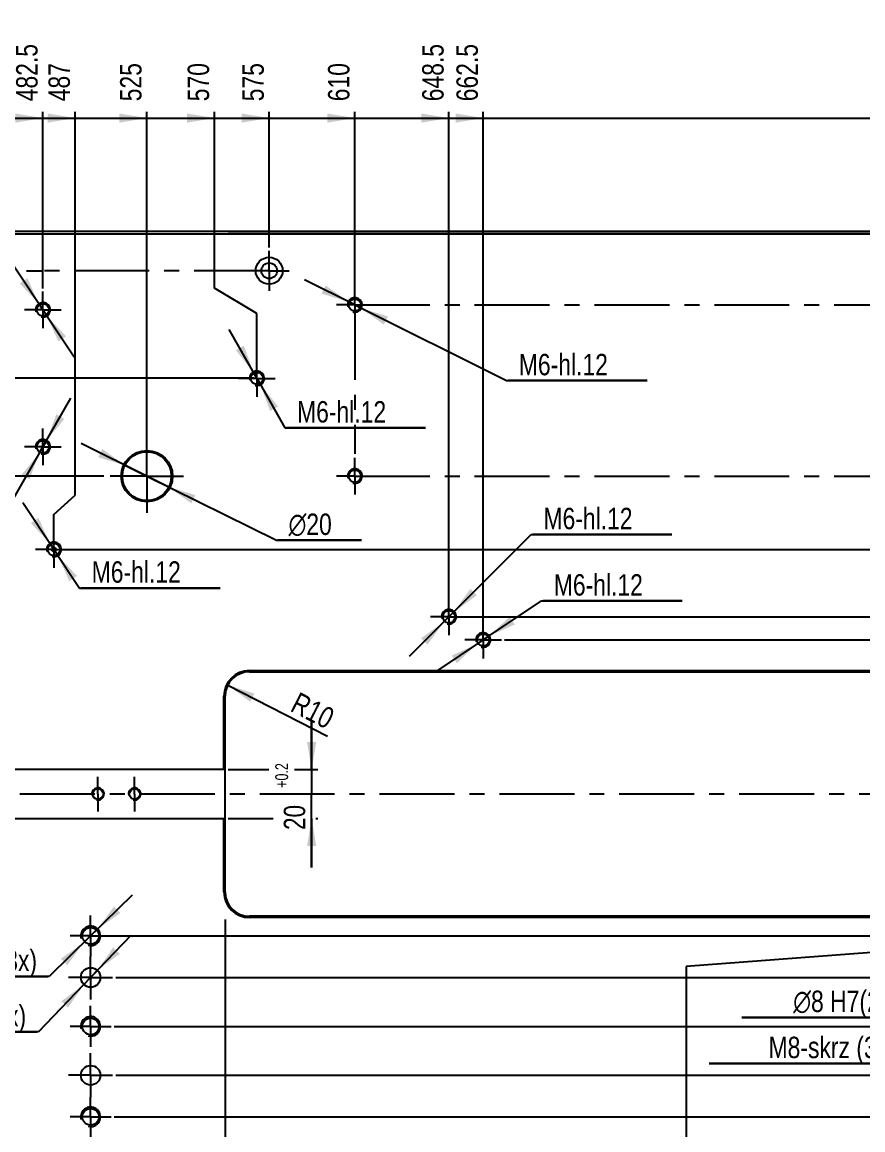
# Model space of a CAD drawing. Header units: millimetres. Extents: x 0 to 1931, y -333 to 836.
# Drawn here: x 256.9 to 394.3, y 147.4 to 328.6 of the extents above; entities that cross this region are included whole.
import ezdxf
from ezdxf.enums import TextEntityAlignment as Align

# ---------------------------------------------------------------- set-up
doc = ezdxf.new("R2010")
doc.units = ezdxf.units.MM
doc.header["$LTSCALE"] = 32.67
doc.linetypes.add('CENTER', pattern=[0.6, 0.375, -0.075, 0.075, -0.075])
doc.layers.get('0').update_dxf_attribs({"linetype": 'CONTINUOUS'})
doc.layers.add('DEFAULT_1', color=7, linetype='CENTER')
doc.styles.get("Standard").update_dxf_attribs({"font": 'txt', "width": 0.8})
doc.styles.add('TEXTSTYLE_1', font='gdt', dxfattribs={"width": 0.8})
doc.dimstyles.new('DIMSTYLE_11', dxfattribs={"dimtxt": 3.5, "dimasz": 4.5, "dimexe": 1, "dimexo": 0.5, "dimtad": 1, "dimlfac": 2.5, "dimdsep": 46, "dimtxsty": 'STANDARD', "dimblk": '_FILLED', "dimblk1": '_FILLED', "dimblk2": '_FILLED', "dimcen": 0.09, "dimazin": 2, "dimtp": 0.1, "dimtm": 0.1, "dimtfac": 1, "dimtmove": 0, "dimatfit": 2, "dimldrblk": '_FILLED', "dimfxl": 1, "dimtolj": 1, "dimarcsym": 0})
doc.dimstyles.new('DIMSTYLE_12', dxfattribs={"dimtxt": 3.5, "dimasz": 4.5, "dimexe": 1, "dimexo": 0.5, "dimtad": 1, "dimlfac": 2.5, "dimdsep": 46, "dimtxsty": 'STANDARD', "dimblk": '_FILLED', "dimblk1": '_FILLED', "dimblk2": '_FILLED', "dimcen": 0.09, "dimazin": 2, "dimtp": 0.2, "dimtm": 0.2, "dimtfac": 1, "dimtofl": 0, "dimtmove": 0, "dimatfit": 3, "dimldrblk": '_FILLED', "dimfxl": 1, "dimtolj": 1, "dimarcsym": 0})
doc.dimstyles.new('DIMSTYLE_13', dxfattribs={"dimtxt": 3.5, "dimasz": 4.5, "dimexe": 1, "dimexo": 0.5, "dimtad": 1, "dimlfac": 2.5, "dimdsep": 46, "dimtxsty": 'STANDARD', "dimblk": '_FILLED', "dimblk1": '_FILLED', "dimblk2": '_FILLED', "dimcen": 0.09, "dimazin": 2, "dimtp": 0.015, "dimtfac": 1, "dimtmove": 0, "dimatfit": 2, "dimldrblk": '_FILLED', "dimfxl": 1, "dimtolj": 1, "dimarcsym": 0})
doc.dimstyles.new('DIMSTYLE_14', dxfattribs={"dimtxt": 3.5, "dimasz": 4.5, "dimexe": 1, "dimexo": 0.5, "dimgap": 0.875, "dimtad": 0, "dimtih": 1, "dimtoh": 1, "dimlfac": 2.5, "dimdsep": 46, "dimtxsty": 'STANDARD', "dimblk": '_FILLED', "dimblk1": '_FILLED', "dimblk2": '_FILLED', "dimcen": 0.09, "dimazin": 2, "dimtp": 0.2, "dimtm": 0.2, "dimtfac": 1, "dimtofl": 0, "dimtmove": 0, "dimatfit": 3, "dimldrblk": '_FILLED', "dimfxl": 1, "dimtolj": 1, "dimarcsym": 0})
doc.dimstyles.new('DIMSTYLE_15', dxfattribs={"dimtxt": 3.5, "dimasz": 4.5, "dimexe": 1, "dimexo": 0.5, "dimgap": 0.875, "dimtad": 0, "dimtih": 1, "dimtoh": 1, "dimlfac": 2.5, "dimdsep": 46, "dimtxsty": 'STANDARD', "dimblk": '_FILLED', "dimblk1": '_FILLED', "dimblk2": '_FILLED', "dimcen": 0.09, "dimazin": 2, "dimtp": 0.1, "dimtm": 0.1, "dimtfac": 1, "dimtofl": 0, "dimtmove": 0, "dimatfit": 3, "dimldrblk": '_FILLED', "dimfxl": 1, "dimtolj": 1, "dimarcsym": 0})
doc.dimstyles.new('DIMSTYLE_4', dxfattribs={"dimtxt": 3.5, "dimasz": 4.5, "dimexe": 1, "dimexo": 0.5, "dimgap": 0.875, "dimtad": 0, "dimtih": 1, "dimtoh": 1, "dimlfac": 2.5, "dimdsep": 46, "dimtxsty": 'STANDARD', "dimblk": '_FILLED', "dimblk1": '_FILLED', "dimblk2": '_FILLED', "dimcen": 0.09, "dimazin": 2, "dimtp": 0.5, "dimtm": 0.5, "dimtfac": 1, "dimtofl": 0, "dimtmove": 0, "dimatfit": 3, "dimldrblk": '_FILLED', "dimfxl": 1, "dimtolj": 1, "dimarcsym": 0})
doc.dimstyles.new('DIMSTYLE_5', dxfattribs={"dimtxt": 3.5, "dimasz": 4.5, "dimexe": 1, "dimexo": 0.5, "dimgap": 0.875, "dimtad": 0, "dimtih": 1, "dimtoh": 1, "dimlfac": 2.5, "dimdsep": 46, "dimtxsty": 'STANDARD', "dimblk": '_FILLED', "dimblk1": '_FILLED', "dimblk2": '_FILLED', "dimcen": 0.09, "dimazin": 2, "dimtp": 0.8, "dimtm": 0.8, "dimtfac": 1, "dimtofl": 0, "dimtmove": 0, "dimatfit": 3, "dimldrblk": '_FILLED', "dimfxl": 1, "dimtolj": 1, "dimarcsym": 0})
doc.dimstyles.new('DIMSTYLE_6', dxfattribs={"dimtxt": 3.5, "dimasz": 4.5, "dimexe": 1, "dimexo": 0.5, "dimtad": 1, "dimlfac": 2.5, "dimdsep": 46, "dimtxsty": 'STANDARD', "dimblk": '_FILLED', "dimblk1": '_FILLED', "dimblk2": '_FILLED', "dimcen": 0.09, "dimazin": 2, "dimtp": 0.2, "dimtm": 0.2, "dimtfac": 1, "dimtmove": 0, "dimatfit": 2, "dimldrblk": '_FILLED', "dimfxl": 1, "dimtolj": 1, "dimarcsym": 0})
doc.dimstyles.new('DIMSTYLE_7', dxfattribs={"dimtxt": 3.5, "dimasz": 4.5, "dimexe": 1, "dimexo": 0.5, "dimgap": 0.875, "dimtad": 0, "dimtih": 1, "dimtoh": 1, "dimlfac": 2.5, "dimdsep": 46, "dimtxsty": 'STANDARD', "dimblk": '_FILLED', "dimblk1": '_FILLED', "dimblk2": '_FILLED', "dimcen": 0.09, "dimazin": 2, "dimtp": 0.3, "dimtm": 0.3, "dimtfac": 1, "dimtofl": 0, "dimtmove": 0, "dimatfit": 3, "dimldrblk": '_FILLED', "dimfxl": 1, "dimtolj": 1, "dimarcsym": 0})
doc.dimstyles.new('DIMSTYLE_9', dxfattribs={"dimtxt": 3.5, "dimasz": 4.5, "dimexe": 1, "dimexo": 0.5, "dimgap": 0.875, "dimtad": 1, "dimlfac": 2.5, "dimdsep": 46, "dimtxsty": 'STANDARD', "dimblk": '_FILLED', "dimblk1": '_FILLED', "dimblk2": '_FILLED', "dimcen": 0.09, "dimazin": 2, "dimtol": 1, "dimtp": 0.2, "dimtfac": 0.6, "dimtofl": 0, "dimtmove": 0, "dimatfit": 3, "dimldrblk": '_FILLED', "dimfxl": 1, "dimtolj": 1, "dimarcsym": 0})

# ---------------------------------------------------------------- blocks, each defined once
blk = doc.blocks.new('*D3')
at = {"color": 2, "linetype": 'CONTINUOUS'}
for p, q in [((407.58, 222.29), (504.3, 222.29)), ((504.3, 222.29), (507.26, 214.75)), ((507.26, 214.75), (517.98, 214.75))]:
    blk.add_line(p, q, dxfattribs=at)
at = {"color": 2, "linetype": 'CONTINUOUS', "insert": (519.73, 219.13), "char_height": 3.5, "width": 11.25, "attachment_point": 1, "line_spacing_factor": 0.9}
blk.add_mtext('180', dxfattribs=at)
blk = doc.blocks.new('_FILLED')
at = {"color": 0, "linetype": 'BYBLOCK'}
blk.add_solid([(0, 0), (-1, 0.167), (-1, -0.167)], dxfattribs=at)
blk = doc.blocks.new('*D4')
at = {"color": 2, "linetype": 'CONTINUOUS'}
blk.add_line((290.06, 181.79), (290.06, 125.06), dxfattribs=at)
at = {"color": 2, "linetype": 'CONTINUOUS', "insert": (285.68, 123.31), "char_height": 3.5, "width": 11.625, "attachment_point": 3, "rotation": 90, "line_spacing_factor": 0.9}
blk.add_mtext('557', dxfattribs=at)
blk = doc.blocks.new('*D5')
at = {"color": 2, "linetype": 'CONTINUOUS'}
for p, q in [((277.26, 254.29), (266.51, 259.62)), ((273.67, 256.06), (273.67, 256.06)), ((273.67, 256.06), (277.26, 254.29)), ((280.84, 252.51), (277.26, 254.29)), ((277.26, 254.29), (298.43, 243.79)), ((280.84, 252.51), (280.84, 252.51)), ((298.43, 243.79), (312.35, 243.79)), ((312.35, 243.79), (298.68, 243.79))]:
    blk.add_line(p, q, dxfattribs=at)
at = {"color": 2, "linetype": 'CONTINUOUS', "xscale": 4.5, "yscale": 4.5, "zscale": 4.5}
for p, rotation in [((273.67, 256.06), 333.6311035016), ((280.84, 252.51), 153.6311035016)]:
    blk.add_blockref('_FILLED', p, dxfattribs=dict(at, rotation=rotation))
at = {"color": 2, "linetype": 'CONTINUOUS', "insert": (300.43, 248.17), "char_height": 3.5, "width": 15.25, "attachment_point": 1, "line_spacing_factor": 0.9, "style": 'TEXTSTYLE_1'}
blk.add_mtext('{\\fgdt;n}\\ftxt;20', dxfattribs=at)
blk = doc.blocks.new('*D6')
at = {"color": 2, "linetype": 'CONTINUOUS'}
blk.add_line((270.24, 254.29), (53.59, 254.29), dxfattribs=at)
at = {"color": 2, "linetype": 'CONTINUOUS', "insert": (51.84, 258.66), "char_height": 3.5, "width": 11.25, "attachment_point": 3, "line_spacing_factor": 0.9}
blk.add_mtext('100', dxfattribs=at)
blk = doc.blocks.new('*D7')
at = {"color": 2, "linetype": 'CONTINUOUS'}
blk.add_line((277.26, 254.79), (277.26, 313.86), dxfattribs=at)
at = {"color": 2, "linetype": 'CONTINUOUS', "insert": (272.88, 315.61), "char_height": 3.5, "width": 11.625, "attachment_point": 1, "rotation": 90, "line_spacing_factor": 0.9}
blk.add_mtext('525', dxfattribs=at)
blk = doc.blocks.new('*D14')
at = {"color": 2, "linetype": 'CONTINUOUS'}
for p, q in [((304.2, 206.29), (304.2, 214.29)), ((304.2, 214.29), (304.2, 202.29)), ((290.56, 206.29), (297.2, 206.29)), ((301.4, 206.29), (305.2, 206.29)), ((304.2, 190.29), (304.2, 202.29)), ((290.56, 198.29), (297.9, 198.29)), ((304.2, 198.29), (304.2, 190.29)), ((304.9, 198.29), (305.2, 198.29))]:
    blk.add_line(p, q, dxfattribs=at)
at = {"color": 2, "linetype": 'CONTINUOUS', "xscale": 4.5, "yscale": 4.5, "zscale": 4.5}
for p, rotation in [((304.2, 206.29), 270), ((304.2, 198.29), 90)]:
    blk.add_blockref('_FILLED', p, dxfattribs=dict(at, rotation=rotation))
at = {"color": 2, "linetype": 'CONTINUOUS'}
for s, height, width, p in [(' +0.2', 2.1, 0.728571, (300.35, 205.04)), ('20', 3.5, 0.785714, (303.15, 198.46))]:
    blk.add_text(s, height=height, rotation=90, dxfattribs=dict(at, width=width)).set_placement(p, align=Align.CENTER)
blk = doc.blocks.new('*D25')
at = {"color": 2, "linetype": 'CONTINUOUS'}
blk.add_line((290.5, 220.11), (306.8, 211.76), dxfattribs=at)
at = {"color": 2, "linetype": 'CONTINUOUS', "xscale": 4.5, "yscale": 4.5, "zscale": 4.5, "rotation": 152.874726401}
blk.add_blockref('_FILLED', (290.5, 220.11), dxfattribs=at)
at = {"color": 2, "linetype": 'CONTINUOUS', "insert": (302.12, 219.07), "char_height": 3.5, "width": 11.25, "attachment_point": 1, "rotation": 332.8747, "line_spacing_factor": 0.9}
blk.add_mtext('R10', dxfattribs=at)
blk = doc.blocks.new('*D26')
at = {"color": 2, "linetype": 'CONTINUOUS'}
for p, q in [((332.26, 227.49), (341.8, 233.87)), ((341.8, 233.87), (364.8, 233.87)), ((364.8, 233.87), (342.05, 233.87)), ((332.26, 227.49), (324.61, 222.37)), ((331.26, 226.82), (332.26, 227.49)), ((331.26, 226.82), (331.26, 226.82)), ((333.26, 228.15), (332.26, 227.49)), ((333.26, 228.15), (333.26, 228.15))]:
    blk.add_line(p, q, dxfattribs=at)
at = {"color": 2, "linetype": 'CONTINUOUS', "xscale": 4.5, "yscale": 4.5, "zscale": 4.5}
for p, rotation in [((333.26, 228.15), 213.7904289363), ((331.26, 226.82), 33.7881506028)]:
    blk.add_blockref('_FILLED', p, dxfattribs=dict(at, rotation=rotation))
at = {"color": 2, "linetype": 'CONTINUOUS', "insert": (343.8, 238.25), "char_height": 3.5, "width": 28.875, "attachment_point": 1, "line_spacing_factor": 0.9}
blk.add_mtext('M6-hl.12', dxfattribs=at)
blk = doc.blocks.new('*D27')
at = {"color": 2, "linetype": 'CONTINUOUS'}
blk.add_line((332.26, 227.99), (332.26, 313.86), dxfattribs=at)
at = {"color": 2, "linetype": 'CONTINUOUS', "insert": (327.88, 315.61), "char_height": 3.5, "width": 19.125, "attachment_point": 1, "rotation": 90, "line_spacing_factor": 0.9}
blk.add_mtext('662.5', dxfattribs=at)
blk = doc.blocks.new('*D28')
at = {"color": 2, "linetype": 'CONTINUOUS'}
for p, q in [((326.66, 231.29), (340.11, 244.74)), ((340.11, 244.74), (363.11, 244.74)), ((363.11, 244.74), (340.36, 244.74)), ((327.51, 232.14), (326.66, 231.29)), ((327.51, 232.14), (327.51, 232.14)), ((326.66, 231.29), (320.15, 224.78)), ((325.81, 230.44), (326.66, 231.29)), ((325.81, 230.44), (325.81, 230.44))]:
    blk.add_line(p, q, dxfattribs=at)
at = {"color": 2, "linetype": 'CONTINUOUS', "xscale": 4.5, "yscale": 4.5, "zscale": 4.5}
for p, rotation in [((327.51, 232.14), 224.9980615157), ((325.81, 230.44), 45)]:
    blk.add_blockref('_FILLED', p, dxfattribs=dict(at, rotation=rotation))
at = {"color": 2, "linetype": 'CONTINUOUS', "insert": (342.11, 249.11), "char_height": 3.5, "width": 28.875, "attachment_point": 1, "line_spacing_factor": 0.9}
blk.add_mtext('M6-hl.12', dxfattribs=at)
blk = doc.blocks.new('*D29')
at = {"color": 2, "linetype": 'CONTINUOUS'}
blk.add_line((327.16, 231.29), (517.98, 231.29), dxfattribs=at)
at = {"color": 2, "linetype": 'CONTINUOUS', "insert": (519.73, 235.66), "char_height": 3.5, "width": 17.625, "attachment_point": 1, "line_spacing_factor": 0.9}
blk.add_mtext('157.5', dxfattribs=at)
blk = doc.blocks.new('*D30')
at = {"color": 2, "linetype": 'CONTINUOUS'}
blk.add_line((326.66, 231.79), (326.66, 313.86), dxfattribs=at)
at = {"color": 2, "linetype": 'CONTINUOUS', "insert": (322.28, 315.61), "char_height": 3.5, "width": 19.125, "attachment_point": 1, "rotation": 90, "line_spacing_factor": 0.9}
blk.add_mtext('648.5', dxfattribs=at)
blk = doc.blocks.new('*D31')
at = {"color": 2, "linetype": 'CONTINUOUS'}
for p, q in [((268.06, 179.09), (274.91, 185.81)), ((269.2, 180.21), (268.06, 179.09)), ((269.2, 180.21), (269.2, 180.21)), ((268.06, 179.09), (261.3, 172.45)), ((266.92, 177.97), (268.06, 179.09)), ((266.92, 177.97), (266.92, 177.97)), ((261.3, 172.45), (228.8, 172.45)), ((228.8, 172.45), (261.05, 172.45))]:
    blk.add_line(p, q, dxfattribs=at)
at = {"color": 2, "linetype": 'CONTINUOUS', "xscale": 4.5, "yscale": 4.5, "zscale": 4.5}
for p, rotation in [((269.2, 180.21), 224.4940345211), ((266.92, 177.97), 44.4940345211)]:
    blk.add_blockref('_FILLED', p, dxfattribs=dict(at, rotation=rotation))
at = {"color": 2, "linetype": 'CONTINUOUS', "insert": (259.3, 176.82), "char_height": 3.5, "width": 43.125, "attachment_point": 3, "line_spacing_factor": 0.9}
blk.add_mtext('M8-skrz (3x)', dxfattribs=at)
blk = doc.blocks.new('*D32')
at = {"color": 2, "linetype": 'CONTINUOUS'}
for p, q in [((401.72, 158.21), (369.22, 158.21)), ((369.22, 158.21), (401.47, 158.21)), ((408.86, 149.49), (401.72, 158.21)), ((407.85, 150.73), (407.85, 150.73)), ((407.85, 150.73), (408.86, 149.49)), ((409.87, 148.25), (408.86, 149.49)), ((408.86, 149.49), (414.94, 142.06)), ((409.87, 148.25), (409.87, 148.25))]:
    blk.add_line(p, q, dxfattribs=at)
at = {"color": 2, "linetype": 'CONTINUOUS', "xscale": 4.5, "yscale": 4.5, "zscale": 4.5}
for p, rotation in [((407.85, 150.73), 309.2814982762), ((409.87, 148.25), 129.2814982762)]:
    blk.add_blockref('_FILLED', p, dxfattribs=dict(at, rotation=rotation))
at = {"color": 2, "linetype": 'CONTINUOUS', "insert": (399.72, 162.59), "char_height": 3.5, "width": 43.125, "attachment_point": 3, "line_spacing_factor": 0.9}
blk.add_mtext('M8-skrz (3x)', dxfattribs=at)
blk = doc.blocks.new('*D33')
at = {"color": 2, "linetype": 'CONTINUOUS'}
for p, q in [((402.22, 165.75), (374.55, 165.75)), ((374.55, 165.75), (401.97, 165.75)), ((408.86, 156.29), (402.22, 165.75)), ((407.94, 157.6), (407.94, 157.6)), ((407.94, 157.6), (408.86, 156.29)), ((409.78, 154.98), (408.86, 156.29)), ((408.86, 156.29), (414.37, 148.43)), ((409.78, 154.98), (409.78, 154.98))]:
    blk.add_line(p, q, dxfattribs=at)
at = {"color": 2, "linetype": 'CONTINUOUS', "xscale": 4.5, "yscale": 4.5, "zscale": 4.5}
for p, rotation in [((407.94, 157.6), 305.0382856888), ((409.78, 154.98), 125.0382856888)]:
    blk.add_blockref('_FILLED', p, dxfattribs=dict(at, rotation=rotation))
at = {"color": 2, "linetype": 'CONTINUOUS', "insert": (400.22, 170.13), "char_height": 3.5, "width": 35.875, "attachment_point": 3, "line_spacing_factor": 0.9, "style": 'TEXTSTYLE_1'}
blk.add_mtext('{\\fgdt;n}\\ftxt;8 H7(2x)', dxfattribs=at)
blk = doc.blocks.new('*D34')
at = {"color": 2, "linetype": 'CONTINUOUS'}
for p, q in [((268.06, 172.29), (274.71, 179.21)), ((268.06, 172.29), (259.52, 163.4)), ((266.95, 171.13), (268.06, 172.29)), ((269.17, 173.44), (268.06, 172.29)), ((269.17, 173.44), (269.17, 173.44)), ((266.95, 171.13), (266.95, 171.13)), ((259.52, 163.4), (231.86, 163.4)), ((231.86, 163.4), (259.27, 163.4))]:
    blk.add_line(p, q, dxfattribs=at)
at = {"color": 2, "linetype": 'CONTINUOUS', "xscale": 4.5, "yscale": 4.5, "zscale": 4.5}
for p, rotation in [((269.17, 173.44), 226.1680318398), ((266.95, 171.13), 46.1680318398)]:
    blk.add_blockref('_FILLED', p, dxfattribs=dict(at, rotation=rotation))
at = {"color": 2, "linetype": 'CONTINUOUS', "insert": (257.52, 167.77), "char_height": 3.5, "width": 35.875, "attachment_point": 3, "line_spacing_factor": 0.9, "style": 'TEXTSTYLE_1'}
blk.add_mtext('{\\fgdt;n}\\ftxt;8 H7(2x)', dxfattribs=at)
blk = doc.blocks.new('*D35')
at = {"color": 2, "linetype": 'CONTINUOUS'}
for p, q in [((248.73, 298.8), (225.73, 298.8)), ((225.73, 298.8), (248.48, 298.8)), ((260.26, 281.49), (248.73, 298.8)), ((259.59, 282.49), (259.59, 282.49)), ((259.59, 282.49), (260.26, 281.49)), ((260.92, 280.49), (260.26, 281.49)), ((260.26, 281.49), (265.36, 273.83)), ((260.92, 280.49), (260.92, 280.49))]:
    blk.add_line(p, q, dxfattribs=at)
at = {"color": 2, "linetype": 'CONTINUOUS', "xscale": 4.5, "yscale": 4.5, "zscale": 4.5}
for p, rotation in [((259.59, 282.49), 303.6573722709), ((260.92, 280.49), 123.6573722709)]:
    blk.add_blockref('_FILLED', p, dxfattribs=dict(at, rotation=rotation))
at = {"color": 2, "linetype": 'CONTINUOUS', "insert": (246.73, 303.17), "char_height": 3.5, "width": 28.875, "attachment_point": 3, "line_spacing_factor": 0.9}
blk.add_mtext('M6-hl.12', dxfattribs=at)
blk = doc.blocks.new('*D36')
at = {"color": 2, "linetype": 'CONTINUOUS'}
for p, q in [((260.26, 259.09), (264.84, 267.06)), ((260.86, 260.13), (260.26, 259.09)), ((260.86, 260.13), (260.86, 260.13)), ((260.26, 259.09), (253.69, 247.66)), ((259.66, 258.05), (260.26, 259.09)), ((259.66, 258.05), (259.66, 258.05)), ((253.69, 247.66), (230.69, 247.66)), ((230.69, 247.66), (253.44, 247.66))]:
    blk.add_line(p, q, dxfattribs=at)
at = {"color": 2, "linetype": 'CONTINUOUS', "xscale": 4.5, "yscale": 4.5, "zscale": 4.5}
for p, rotation in [((260.86, 260.13), 240.1068614396), ((259.66, 258.05), 60.1044847493)]:
    blk.add_blockref('_FILLED', p, dxfattribs=dict(at, rotation=rotation))
at = {"color": 2, "linetype": 'CONTINUOUS', "insert": (251.69, 252.04), "char_height": 3.5, "width": 28.875, "attachment_point": 3, "line_spacing_factor": 0.9}
blk.add_mtext('M6-hl.12', dxfattribs=at)
blk = doc.blocks.new('*D47')
at = {"color": 2, "linetype": 'CONTINUOUS'}
for p, q in [((311.26, 282.29), (303.02, 286.39)), ((310.18, 282.82), (310.18, 282.82)), ((310.18, 282.82), (311.26, 282.29)), ((312.33, 281.75), (311.26, 282.29)), ((311.26, 282.29), (336.08, 269.92)), ((312.33, 281.75), (312.33, 281.75)), ((336.08, 269.92), (359.08, 269.92)), ((359.08, 269.92), (336.33, 269.92))]:
    blk.add_line(p, q, dxfattribs=at)
at = {"color": 2, "linetype": 'CONTINUOUS', "xscale": 4.5, "yscale": 4.5, "zscale": 4.5}
for p, rotation in [((310.18, 282.82), 333.5048306608), ((312.33, 281.75), 153.5072842004)]:
    blk.add_blockref('_FILLED', p, dxfattribs=dict(at, rotation=rotation))
at = {"color": 2, "linetype": 'CONTINUOUS', "insert": (338.08, 274.29), "char_height": 3.5, "width": 28.875, "attachment_point": 1, "line_spacing_factor": 0.9}
blk.add_mtext('M6-hl.12', dxfattribs=at)
blk = doc.blocks.new('*D48')
at = {"color": 2, "linetype": 'CONTINUOUS'}
blk.add_line((437.31, 282.29), (517.98, 282.29), dxfattribs=at)
at = {"color": 2, "linetype": 'CONTINUOUS', "insert": (519.73, 286.66), "char_height": 3.5, "width": 7.875, "attachment_point": 1, "line_spacing_factor": 0.9}
blk.add_mtext('30', dxfattribs=at)
blk = doc.blocks.new('*D49')
at = {"color": 2, "linetype": 'CONTINUOUS'}
blk.add_line((311.26, 282.79), (311.26, 313.86), dxfattribs=at)
at = {"color": 2, "linetype": 'CONTINUOUS', "insert": (306.88, 315.61), "char_height": 3.5, "width": 11.25, "attachment_point": 1, "rotation": 90, "line_spacing_factor": 0.9}
blk.add_mtext('610', dxfattribs=at)
blk = doc.blocks.new('*D55')
at = {"color": 2, "linetype": 'CONTINUOUS'}
blk.add_line((294.76, 270.29), (53.59, 270.29), dxfattribs=at)
at = {"color": 2, "linetype": 'CONTINUOUS', "insert": (51.84, 274.66), "char_height": 3.5, "width": 8.25, "attachment_point": 3, "line_spacing_factor": 0.9}
blk.add_mtext('60', dxfattribs=at)
blk = doc.blocks.new('*D56')
at = {"color": 2, "linetype": 'CONTINUOUS'}
for p, q in [((288.3, 285.03), (288.3, 313.86)), ((295.26, 280.88), (288.3, 285.03)), ((295.26, 270.79), (295.26, 280.88))]:
    blk.add_line(p, q, dxfattribs=at)
at = {"color": 2, "linetype": 'CONTINUOUS', "insert": (283.93, 315.61), "char_height": 3.5, "width": 12, "attachment_point": 1, "rotation": 90, "line_spacing_factor": 0.9}
blk.add_mtext('570', dxfattribs=at)
blk = doc.blocks.new('*D57')
at = {"color": 2, "linetype": 'CONTINUOUS'}
for p, q in [((295.26, 270.29), (290.74, 278.3)), ((294.67, 271.33), (294.67, 271.33)), ((294.67, 271.33), (295.26, 270.29)), ((295.85, 269.24), (295.26, 270.29)), ((295.26, 270.29), (299.82, 262.18)), ((295.85, 269.24), (295.85, 269.24)), ((299.82, 262.18), (322.82, 262.18)), ((322.82, 262.18), (300.07, 262.18))]:
    blk.add_line(p, q, dxfattribs=at)
at = {"color": 2, "linetype": 'CONTINUOUS', "xscale": 4.5, "yscale": 4.5, "zscale": 4.5}
for p, rotation in [((294.67, 271.33), 299.3909058929), ((295.85, 269.24), 119.3922513454)]:
    blk.add_blockref('_FILLED', p, dxfattribs=dict(at, rotation=rotation))
at = {"color": 2, "linetype": 'CONTINUOUS', "insert": (301.82, 266.56), "char_height": 3.5, "width": 28.875, "attachment_point": 1, "line_spacing_factor": 0.9}
blk.add_mtext('M6-hl.12', dxfattribs=at)
blk = doc.blocks.new('*D58')
at = {"color": 2, "linetype": 'CONTINUOUS'}
blk.add_line((262.56, 242.29), (517.98, 242.29), dxfattribs=at)
at = {"color": 2, "linetype": 'CONTINUOUS', "insert": (519.73, 246.66), "char_height": 3.5, "width": 10.875, "attachment_point": 1, "line_spacing_factor": 0.9}
blk.add_mtext('130', dxfattribs=at)
blk = doc.blocks.new('*D59')
at = {"color": 2, "linetype": 'CONTINUOUS'}
for p, q in [((265.55, 251.16), (265.55, 313.86)), ((262.06, 248.02), (265.55, 251.16)), ((262.06, 242.79), (262.06, 248.02))]:
    blk.add_line(p, q, dxfattribs=at)
at = {"color": 2, "linetype": 'CONTINUOUS', "insert": (261.17, 315.61), "char_height": 3.5, "width": 12.375, "attachment_point": 1, "rotation": 90, "line_spacing_factor": 0.9}
blk.add_mtext('487', dxfattribs=at)
blk = doc.blocks.new('*D60')
at = {"color": 2, "linetype": 'CONTINUOUS'}
for p, q in [((262.06, 242.29), (256.97, 249.95)), ((261.4, 243.29), (261.4, 243.29)), ((261.4, 243.29), (262.06, 242.29)), ((262.72, 241.29), (262.06, 242.29)), ((262.06, 242.29), (266.24, 235.98)), ((262.72, 241.29), (262.72, 241.29)), ((266.24, 235.98), (289.24, 235.98)), ((289.24, 235.98), (266.49, 235.98))]:
    blk.add_line(p, q, dxfattribs=at)
at = {"color": 2, "linetype": 'CONTINUOUS', "xscale": 4.5, "yscale": 4.5, "zscale": 4.5}
for p, rotation in [((261.4, 243.29), 303.5524417361), ((262.72, 241.29), 123.5524417361)]:
    blk.add_blockref('_FILLED', p, dxfattribs=dict(at, rotation=rotation))
at = {"color": 2, "linetype": 'CONTINUOUS', "insert": (268.24, 240.36), "char_height": 3.5, "width": 28.875, "attachment_point": 1, "line_spacing_factor": 0.9}
blk.add_mtext('M6-hl.12', dxfattribs=at)
blk = doc.blocks.new('*D65')
at = {"color": 2, "linetype": 'CONTINUOUS'}
blk.add_line((262.56, 138.29), (517.98, 138.29), dxfattribs=at)
at = {"color": 2, "linetype": 'CONTINUOUS', "insert": (519.73, 142.66), "char_height": 3.5, "width": 12, "attachment_point": 1, "line_spacing_factor": 0.9}
blk.add_mtext('390', dxfattribs=at)
blk = doc.blocks.new('*D77')
at = {"color": 2, "linetype": 'CONTINUOUS'}
blk.add_line((268.56, 179.09), (517.98, 179.09), dxfattribs=at)
at = {"color": 2, "linetype": 'CONTINUOUS', "insert": (519.73, 183.46), "char_height": 3.5, "width": 12.375, "attachment_point": 1, "line_spacing_factor": 0.9}
blk.add_mtext('288', dxfattribs=at)
blk = doc.blocks.new('*D78')
at = {"color": 2, "linetype": 'CONTINUOUS'}
blk.add_line((272.16, 172.29), (517.98, 172.29), dxfattribs=at)
at = {"color": 2, "linetype": 'CONTINUOUS', "insert": (519.73, 176.66), "char_height": 3.5, "width": 11.625, "attachment_point": 1, "line_spacing_factor": 0.9}
blk.add_mtext('305', dxfattribs=at)
blk = doc.blocks.new('*D79')
at = {"color": 2, "linetype": 'CONTINUOUS'}
blk.add_line((271.92, 164.29), (517.98, 164.29), dxfattribs=at)
at = {"color": 2, "linetype": 'CONTINUOUS', "insert": (519.73, 168.66), "char_height": 3.5, "width": 11.625, "attachment_point": 1, "line_spacing_factor": 0.9}
blk.add_mtext('325', dxfattribs=at)
blk = doc.blocks.new('*D80')
at = {"color": 2, "linetype": 'CONTINUOUS'}
blk.add_line((272.16, 156.29), (517.98, 156.29), dxfattribs=at)
at = {"color": 2, "linetype": 'CONTINUOUS', "insert": (519.73, 160.66), "char_height": 3.5, "width": 11.625, "attachment_point": 1, "line_spacing_factor": 0.9}
blk.add_mtext('345', dxfattribs=at)
blk = doc.blocks.new('*D81')
at = {"color": 2, "linetype": 'CONTINUOUS'}
for p, q in [((271.92, 149.49), (433.88, 149.49)), ((433.88, 149.49), (438.32, 144.47)), ((438.32, 144.47), (517.98, 144.47))]:
    blk.add_line(p, q, dxfattribs=at)
at = {"color": 2, "linetype": 'CONTINUOUS', "insert": (519.73, 148.84), "char_height": 3.5, "width": 12, "attachment_point": 1, "line_spacing_factor": 0.9}
blk.add_mtext('362', dxfattribs=at)
blk = doc.blocks.new('*D83')
at = {"color": 2, "linetype": 'CONTINUOUS'}
blk.add_line((431.26, 285.79), (431.26, 313.86), dxfattribs=at)
at = {"color": 2, "linetype": 'CONTINUOUS', "insert": (426.88, 315.61), "char_height": 3.5, "width": 11.25, "attachment_point": 1, "rotation": 90, "line_spacing_factor": 0.9}
blk.add_mtext('910', dxfattribs=at)
blk = doc.blocks.new('*D85')
at = {"color": 2, "linetype": 'CONTINUOUS'}
for p, q in [((406.06, 184.16), (406.06, 177.12)), ((406.06, 177.12), (365.44, 174.08)), ((365.44, 174.08), (365.44, 125.06))]:
    blk.add_line(p, q, dxfattribs=at)
at = {"color": 2, "linetype": 'CONTINUOUS', "insert": (361.06, 123.31), "char_height": 3.5, "width": 12.375, "attachment_point": 3, "rotation": 90, "line_spacing_factor": 0.9}
blk.add_mtext('847', dxfattribs=at)
blk = doc.blocks.new('*D87')
at = {"color": 2, "linetype": 'CONTINUOUS'}
blk.add_line((276.76, 294.29), (53.59, 294.29), dxfattribs=at)
at = {"color": 2, "linetype": 'CONTINUOUS', "insert": (51.84, 298.66), "char_height": 3.5, "width": 4.125, "attachment_point": 3, "line_spacing_factor": 0.9}
blk.add_mtext('0', dxfattribs=at)
blk = doc.blocks.new('*D91')
at = {"color": 2, "linetype": 'CONTINUOUS'}
blk.add_line((290.56, 294.29), (517.98, 294.29), dxfattribs=at)
at = {"color": 2, "linetype": 'CONTINUOUS', "insert": (519.73, 298.66), "char_height": 3.5, "width": 4.125, "attachment_point": 1, "line_spacing_factor": 0.9}
blk.add_mtext('0', dxfattribs=at)
blk = doc.blocks.new('*D97')
at = {"color": 2, "linetype": 'CONTINUOUS'}
blk.add_line((297.26, 291.67), (297.26, 313.86), dxfattribs=at)
at = {"color": 2, "linetype": 'CONTINUOUS', "insert": (292.88, 315.61), "char_height": 3.5, "width": 11.625, "attachment_point": 1, "rotation": 90, "line_spacing_factor": 0.9}
blk.add_mtext('575', dxfattribs=at)
blk = doc.blocks.new('*D126')
at = {"color": 2, "linetype": 'CONTINUOUS'}
for p, q in [((335.76, 227.49), (508.15, 227.49)), ((508.15, 227.49), (511.11, 222.01)), ((511.11, 222.01), (517.98, 222.01))]:
    blk.add_line(p, q, dxfattribs=at)
at = {"color": 2, "linetype": 'CONTINUOUS', "insert": (519.73, 226.38), "char_height": 3.5, "width": 11.25, "attachment_point": 1, "line_spacing_factor": 0.9}
blk.add_mtext('167', dxfattribs=at)
blk = doc.blocks.new('*D127')
at = {"color": 2, "linetype": 'CONTINUOUS'}
blk.add_line((260.26, 284.99), (260.26, 313.86), dxfattribs=at)
at = {"color": 2, "linetype": 'CONTINUOUS', "insert": (255.88, 315.61), "char_height": 3.5, "width": 19.125, "attachment_point": 1, "rotation": 90, "line_spacing_factor": 0.9}
blk.add_mtext('482.5', dxfattribs=at)

msp = doc.modelspace()

# ---------------------------------------------------------------- linework, layer by layer
at = {"color": 2, "linetype": 'CONTINUOUS'}
msp.add_line((67.2586, 312.8593), (431.2586, 312.8593), dxfattribs=at)
at = {"color": 7, "linetype": 'CONTINUOUS'}
for p, q in [((501.2586, 294.2867), (67.2586, 294.2867)), ((501.0929, 293.8867), (67.2586, 293.8867)), ((294.0586, 222.4867), (402.0586, 222.4867)), ((294.0586, 222.2867), (402.0586, 222.2867)), ((289.8586, 206.2867), (289.8586, 218.2867)), ((290.0586, 186.2867), (290.0586, 218.2867)), ((290.0586, 206.2867), (123.6586, 206.2867)), ((123.6586, 198.2867), (290.0586, 198.2867)), ((289.8586, 186.2867), (289.8586, 198.2867)), ((402.0586, 182.2867), (294.0586, 182.2867)), ((402.0586, 182.0867), (294.0586, 182.0867))]:
    msp.add_line(p, q, dxfattribs=at)
at = {"color": 9, "linetype": 'CONTINUOUS'}
for p, q in [((294.0586, 222.4867), (294.0586, 222.2867)), ((289.8586, 218.2867), (290.0586, 218.2867)), ((289.8586, 186.2867), (290.0586, 186.2867)), ((294.0586, 182.0867), (294.0586, 182.2867))]:
    msp.add_line(p, q, dxfattribs=at)
at = {"color": 9, "linetype": 'CENTER'}
msp.add_line((523.5817, 202.2867), (47.2975, 202.2867), dxfattribs=at)
at = {"color": 7, "linetype": 'CONTINUOUS'}
for centre, radius in [((297.2586, 287.8867), 2.2), ((297.2586, 287.8867), 1.28), ((311.2586, 282.2867), 1), ((260.2586, 281.4867), 1), ((295.2586, 270.2867), 1), ((260.2586, 259.0867), 1), ((277.2586, 254.2867), 4.2), ((277.2586, 254.2867), 4), ((311.2586, 254.2867), 1), ((262.0586, 242.2867), 1), ((262.0586, 242.2867), 0.3343), ((326.6586, 231.2867), 1), ((332.2586, 227.4867), 1), ((269.2586, 202.2867), 0.84), ((275.2586, 202.2867), 0.84), ((268.0586, 179.0867), 1.36), ((268.0586, 172.2867), 1.6), ((268.0586, 164.2867), 1.36), ((268.0586, 156.2867), 1.6), ((268.0586, 149.4867), 1.36)]:
    msp.add_circle(centre, radius, dxfattribs=at)
at = {"color": 2, "linetype": 'CONTINUOUS'}
for centre, radius in [((260.2586, 281.4867), 1.2), ((311.2586, 282.2867), 1.2), ((295.2586, 270.2867), 1.2), ((260.2586, 259.0867), 1.2), ((311.2586, 254.2867), 1.2), ((262.0586, 242.2867), 1.2), ((326.6586, 231.2867), 1.2), ((332.2586, 227.4867), 1.2), ((269.2586, 202.2867), 1), ((275.2586, 202.2867), 1), ((268.0586, 179.0867), 1.6), ((268.0586, 164.2867), 1.6), ((268.0586, 149.4867), 1.6)]:
    msp.add_arc(centre, radius, 255, 195, dxfattribs=at)
at = {"color": 7, "linetype": 'CONTINUOUS'}
for centre, radius, start, end in [((294.0586, 218.2867), 4.2, 90, 180), ((294.0586, 218.2867), 4, 90, 180), ((294.0586, 186.2867), 4.2, 180, 270), ((294.0586, 186.2867), 4, 180, 270)]:
    msp.add_arc(centre, radius, start, end, dxfattribs=at)
at = {"color": 2, "linetype": 'CONTINUOUS'}
for points in [[(260.2586, 312.8593), (255.7586, 312.1093), (255.7586, 313.6093)], [(265.5463, 312.8593), (261.0463, 312.1093), (261.0463, 313.6093)], [(277.2586, 312.8593), (272.7586, 312.1093), (272.7586, 313.6093)], [(288.3047, 312.8593), (283.8047, 312.1093), (283.8047, 313.6093)], [(297.2586, 312.8593), (292.7586, 312.1093), (292.7586, 313.6093)], [(311.2586, 312.8593), (306.7586, 312.1093), (306.7586, 313.6093)], [(326.6586, 312.8593), (322.1586, 312.1093), (322.1586, 313.6093)], [(332.2586, 312.8593), (327.7586, 312.1093), (327.7586, 313.6093)]]:
    msp.add_solid(points, dxfattribs=at)
at = {"layer": 'DEFAULT_1', "color": 7, "linetype": 'CENTER'}
for p, q in [((297.2586, 287.8867), (297.2586, 291.1667)), ((223.2586, 287.8867), (260.4848, 287.8867)), ((297.2586, 287.8867), (260.4848, 287.8867)), ((297.2586, 287.8867), (297.2586, 284.6067)), ((297.2586, 287.8867), (300.5386, 287.8867)), ((260.2586, 281.4867), (260.2586, 284.4867)), ((311.2586, 282.2867), (311.2586, 285.2867)), ((260.2586, 281.4867), (257.2586, 281.4867)), ((260.2586, 281.4867), (260.2586, 278.4867)), ((260.2586, 281.4867), (263.2586, 281.4867)), ((311.2586, 282.2867), (308.2586, 282.2867)), ((311.2586, 282.2867), (311.2586, 257.9156)), ((311.2586, 282.2867), (427.2583, 282.2867)), ((295.2586, 270.2867), (295.2586, 273.2867)), ((295.2586, 270.2867), (292.2586, 270.2867)), ((295.2586, 270.2867), (295.2586, 267.2867)), ((295.2586, 270.2867), (298.2586, 270.2867)), ((260.2586, 259.0867), (260.2586, 262.0867)), ((277.2586, 254.2867), (277.2586, 260.2867)), ((260.2586, 259.0867), (257.2586, 259.0867)), ((260.2586, 259.0867), (260.2586, 256.0867)), ((260.2586, 259.0867), (263.2586, 259.0867)), ((311.2586, 254.2867), (311.2586, 257.2867)), ((277.2586, 254.2867), (271.2586, 254.2867)), ((277.2586, 254.2867), (277.2586, 248.2867)), ((277.2586, 254.2867), (283.2586, 254.2867)), ((311.2586, 254.2867), (308.2586, 254.2867)), ((311.2586, 254.2867), (311.2586, 251.2867)), ((311.2586, 254.2867), (427.8242, 254.2867)), ((262.0586, 242.2867), (262.0586, 245.2867)), ((262.0586, 242.2867), (259.0586, 242.2867)), ((262.0586, 242.2867), (262.0586, 239.2867)), ((262.0586, 242.2867), (265.0586, 242.2867)), ((326.6586, 231.2867), (326.6586, 234.2867)), ((326.6586, 231.2867), (323.6586, 231.2867)), ((326.6586, 231.2867), (329.6586, 231.2867)), ((326.6586, 231.2867), (326.6586, 228.2867)), ((332.2586, 227.4867), (332.2586, 230.4867)), ((332.2586, 227.4867), (329.2586, 227.4867)), ((332.2586, 227.4867), (335.2586, 227.4867)), ((332.2586, 227.4867), (332.2586, 224.4867)), ((269.2586, 202.2867), (269.2586, 205.1267)), ((275.2586, 202.2867), (275.2586, 205.1267)), ((269.2586, 202.2867), (269.2586, 199.4467)), ((275.2586, 202.2867), (275.2586, 199.4467)), ((268.0586, 179.0867), (268.0586, 182.4467)), ((268.0586, 179.0867), (264.6986, 179.0867)), ((268.0586, 179.0867), (271.4186, 179.0867)), ((268.0586, 179.0867), (268.0586, 175.7267)), ((268.0586, 172.2867), (268.0586, 175.7267)), ((268.0586, 172.2867), (264.4586, 172.2867)), ((268.0586, 172.2867), (271.6586, 172.2867)), ((268.0586, 172.2867), (268.0586, 168.6867)), ((268.0586, 164.2867), (268.0586, 167.6467)), ((268.0586, 164.2867), (264.6986, 164.2867)), ((268.0586, 164.2867), (271.4186, 164.2867)), ((268.0586, 164.2867), (268.0586, 160.9267)), ((268.0586, 156.2867), (268.0586, 159.8867)), ((268.0586, 156.2867), (264.4586, 156.2867)), ((268.0586, 156.2867), (271.6586, 156.2867)), ((268.0586, 156.2867), (268.0586, 152.6867)), ((268.0586, 149.4867), (268.0586, 152.6867)), ((268.0586, 149.4867), (264.6986, 149.4867)), ((268.0586, 149.4867), (271.4186, 149.4867)), ((268.0586, 149.4867), (268.0586, 146.1267))]:
    msp.add_line(p, q, dxfattribs=at)

# ---------------------------------------------------------------- dimensions: what is measured, and where the dimension line sits
at = {"color": 2, "linetype": 'CONTINUOUS'}
for feature_location, offset, dtype, origin, dimstyle, picture, middle in [((332.2586, 227.9867), (0, 85.8726), 1, (67.2586, 227.4867), 'DIMSTYLE_5', '*D27', (329.6336, 321.4843)), ((326.6586, 231.7867), (0, 82.0726), 1, (67.2586, 231.2867), 'DIMSTYLE_5', '*D30', (324.0336, 321.4843)), ((260.2586, 284.9867), (0, 28.8726), 1, (67.2586, 293.8867), 'DIMSTYLE_5', '*D127', (257.6336, 321.4843)), ((262.0586, 242.7867), (3.4877, 71.0726), 1, (67.2586, 242.2867), 'DIMSTYLE_5', '*D59', (262.9213, 319.2343)), ((295.2586, 270.7867), (-6.9539, 43.0726), 1, (67.2586, 270.2867), 'DIMSTYLE_5', '*D56', (285.6797, 319.1093)), ((277.2586, 254.7867), (0, 59.0726), 1, (67.2586, 254.2867), 'DIMSTYLE_5', '*D7', (274.6336, 318.9843)), ((297.2586, 291.6667), (0, 22.1926), 1, (67.2586, 293.8867), 'DIMSTYLE_5', '*D97', (294.6336, 318.9843)), ((311.2586, 282.7867), (0, 31.0726), 1, (67.2586, 282.2867), 'DIMSTYLE_5', '*D49', (308.6336, 318.8593)), ((431.2586, 285.7867), (0, 28.0726), 1, (67.2586, 293.8867), 'DIMSTYLE_5', '*D83', (428.6336, 318.8593)), ((276.7585547921, 294.2867453596), (-223.1648548693, 0), 0, (277.2585547921, 294.2867453596), 'DIMSTYLE_15', '*D87', (49.9687001038, 296.9117459106)), ((290.5585547921, 294.2867453596), (227.4174999696, 0), 0, (290.0585547921, 294.2867453596), 'DIMSTYLE_15', '*D91', (520.6010652466, 296.9117459106)), ((270.2445, 254.2867), (-216.6508, 0), 0, (277.2586, 294.2867), 'DIMSTYLE_7', '*D6', (47.5937, 256.9117)), ((294.7586, 270.2867), (-241.1649, 0), 0, (295.2586, 294.2867), 'DIMSTYLE_7', '*D55', (48.5937, 272.9117)), ((262.5586, 138.2867), (255.4175, 0), 0, (67.2586, 294.2867), 'DIMSTYLE_4', '*D65', (523.2261, 140.9117)), ((262.5586, 242.2867), (255.4175, 0), 0, (262.0586, 294.2867), 'DIMSTYLE_4', '*D58', (522.8511, 244.9117)), ((268.5586, 179.0867), (249.4175, 0), 0, (501.2586, 294.2867), 'DIMSTYLE_4', '*D77', (523.3511, 181.7117)), ((271.9186, 164.2867), (246.0575, 0), 0, (501.2586, 294.2867), 'DIMSTYLE_4', '*D79', (523.1011, 166.9117)), ((271.9186, 149.4867), (246.0575, -5.0207), 0, (501.2586, 294.2867), 'DIMSTYLE_4', '*D81', (523.2261, 147.0911)), ((272.1586, 172.2867), (245.8175, 0), 0, (501.2586, 294.2867), 'DIMSTYLE_4', '*D78', (523.1011, 174.9117)), ((272.1586, 156.2867), (245.8175, 0), 0, (501.2586, 294.2867), 'DIMSTYLE_4', '*D80', (523.1011, 158.9117)), ((407.576, 222.2867), (110.4001, -7.5333), 0, (290.0586, 294.2867), 'DIMSTYLE_4', '*D3', (522.9761, 217.3785)), ((437.3056, 282.2867), (80.6704, 0), 0, (311.2586, 294.2867), 'DIMSTYLE_14', '*D48', (521.8511, 284.9117)), ((327.1586, 231.2867), (190.8175, 0), 0, (326.6586, 294.2867), 'DIMSTYLE_4', '*D29', (525.1011, 233.9117)), ((335.7586, 227.4867), (182.2175, -5.479), 0, (501.2586, 294.2867), 'DIMSTYLE_4', '*D126', (522.9761, 224.6328)), ((406.0586, 184.1582), (-40.6188, -59.1001), 1, (67.2586, 134.6867), 'DIMSTYLE_5', '*D85', (362.8148, 118.6831)), ((290.0586, 181.7867), (0, -56.7286), 1, (67.2586, 182.2867), 'DIMSTYLE_5', '*D4', (287.4336, 118.9332))]:
    dim = msp.add_ordinate_dim(feature_location=feature_location, offset=offset, dtype=dtype, origin=origin, dimstyle=dimstyle, override={"dimtad": 1, "dimtih": 0, "dimtoh": 0}, dxfattribs=at)
    dim.commit()
    dim.dimension.update_dxf_attribs({"geometry": picture, "text_midpoint": middle})
for p1, p2, text, dimstyle, override, picture, middle in [((259.5935, 282.4856), (260.9236, 280.4879), 'M<>-hl.12', 'DIMSTYLE_11', {"dimtih": 1, "dimtoh": 1, "dimpost": '<>'}, '*D35', (237.1071, 301.4231)), ((312.3325, 281.7515), (310.1846, 282.822), 'M<>-hl.12', 'DIMSTYLE_11', {"dimtih": 1, "dimtoh": 1, "dimpost": '<>'}, '*D47', (347.7028, 272.5415)), ((295.8475, 269.2412), (294.6696, 271.3323), 'M<>-hl.12', 'DIMSTYLE_11', {"dimtih": 1, "dimtoh": 1, "dimpost": '<>'}, '*D57', (311.4499, 264.8052)), ((259.6605, 258.0464), (260.8566, 260.1271), 'M<>-hl.12', 'DIMSTYLE_11', {"dimtih": 1, "dimtoh": 1, "dimpost": '<>'}, '*D36', (242.0667, 250.289)), ((280.8424, 252.5102), (273.6747, 256.0633), '%%c<>', 'DIMSTYLE_6', {"dimtih": 1, "dimtoh": 1, "dimpost": '<>'}, '*D5', (305.5148, 246.416)), ((262.7218, 241.2867), (261.3953, 243.2868), 'M<>-hl.12', 'DIMSTYLE_11', {"dimtih": 1, "dimtoh": 1, "dimpost": '<>'}, '*D60', (277.8648, 238.6072)), ((327.5071, 232.1353), (325.81, 230.4382), 'M<>-hl.12', 'DIMSTYLE_11', {"dimtih": 1, "dimtoh": 1, "dimpost": '<>'}, '*D28', (351.7327, 247.3609)), ((333.2559, 228.1541), (331.2613, 226.8194), 'M<>-hl.12', 'DIMSTYLE_11', {"dimtih": 1, "dimtoh": 1, "dimpost": '<>'}, '*D26', (353.4259, 236.4974)), ((266.9172, 177.9654), (269.1999, 180.2081), 'M<>-skrz (3x)', 'DIMSTYLE_6', {"dimtih": 1, "dimtoh": 1, "dimpost": '<>'}, '*D31', (244.9258, 175.0724)), ((266.9505, 171.1325), (269.1666, 173.4409), '%%c<>(2x)', 'DIMSTYLE_13', {"dimtih": 1, "dimtoh": 1, "dimpost": '<>H7'}, '*D34', (245.5659, 166.0221)), ((407.9399, 157.5968), (409.7772, 154.9767), '%%c<>(2x)', 'DIMSTYLE_13', {"dimtih": 1, "dimtoh": 1, "dimpost": '<>H7'}, '*D33', (388.2609, 168.38)), ((407.8455, 150.7252), (409.8716, 148.2483), 'M<>-skrz (3x)', 'DIMSTYLE_6', {"dimtih": 1, "dimtoh": 1, "dimpost": '<>'}, '*D32', (385.3468, 160.8368))]:
    dim = msp.add_diameter_dim_2p(p1=p1, p2=p2, text=text, dimstyle=dimstyle, override=override, dxfattribs=at)
    dim.commit()
    dim.dimension.update_dxf_attribs({"geometry": picture, "text_midpoint": middle, "dimtype": 163})
dim = msp.add_radius_dim(center=(294.0586, 218.2867), mpoint=(290.4985, 220.1105), text='R<>', dimstyle='DIMSTYLE_12', override={"dimpost": '<>'}, dxfattribs=at)
dim.commit()
dim.dimension.update_dxf_attribs({"geometry": '*D25', "text_midpoint": (304.664, 215.8032), "dimtype": 164})
dim = msp.add_linear_dim(base=(304.1954, 198.2867), p1=(290.0586, 206.2867), p2=(290.0586, 198.2867), angle=270, dimstyle='DIMSTYLE_9', dxfattribs=at)
dim.commit()
dim.dimension.update_dxf_attribs({"geometry": '*D14', "text_midpoint": (304.1954, 202.2867), "dimtype": 160})

doc.saveas('drawing.dxf')
